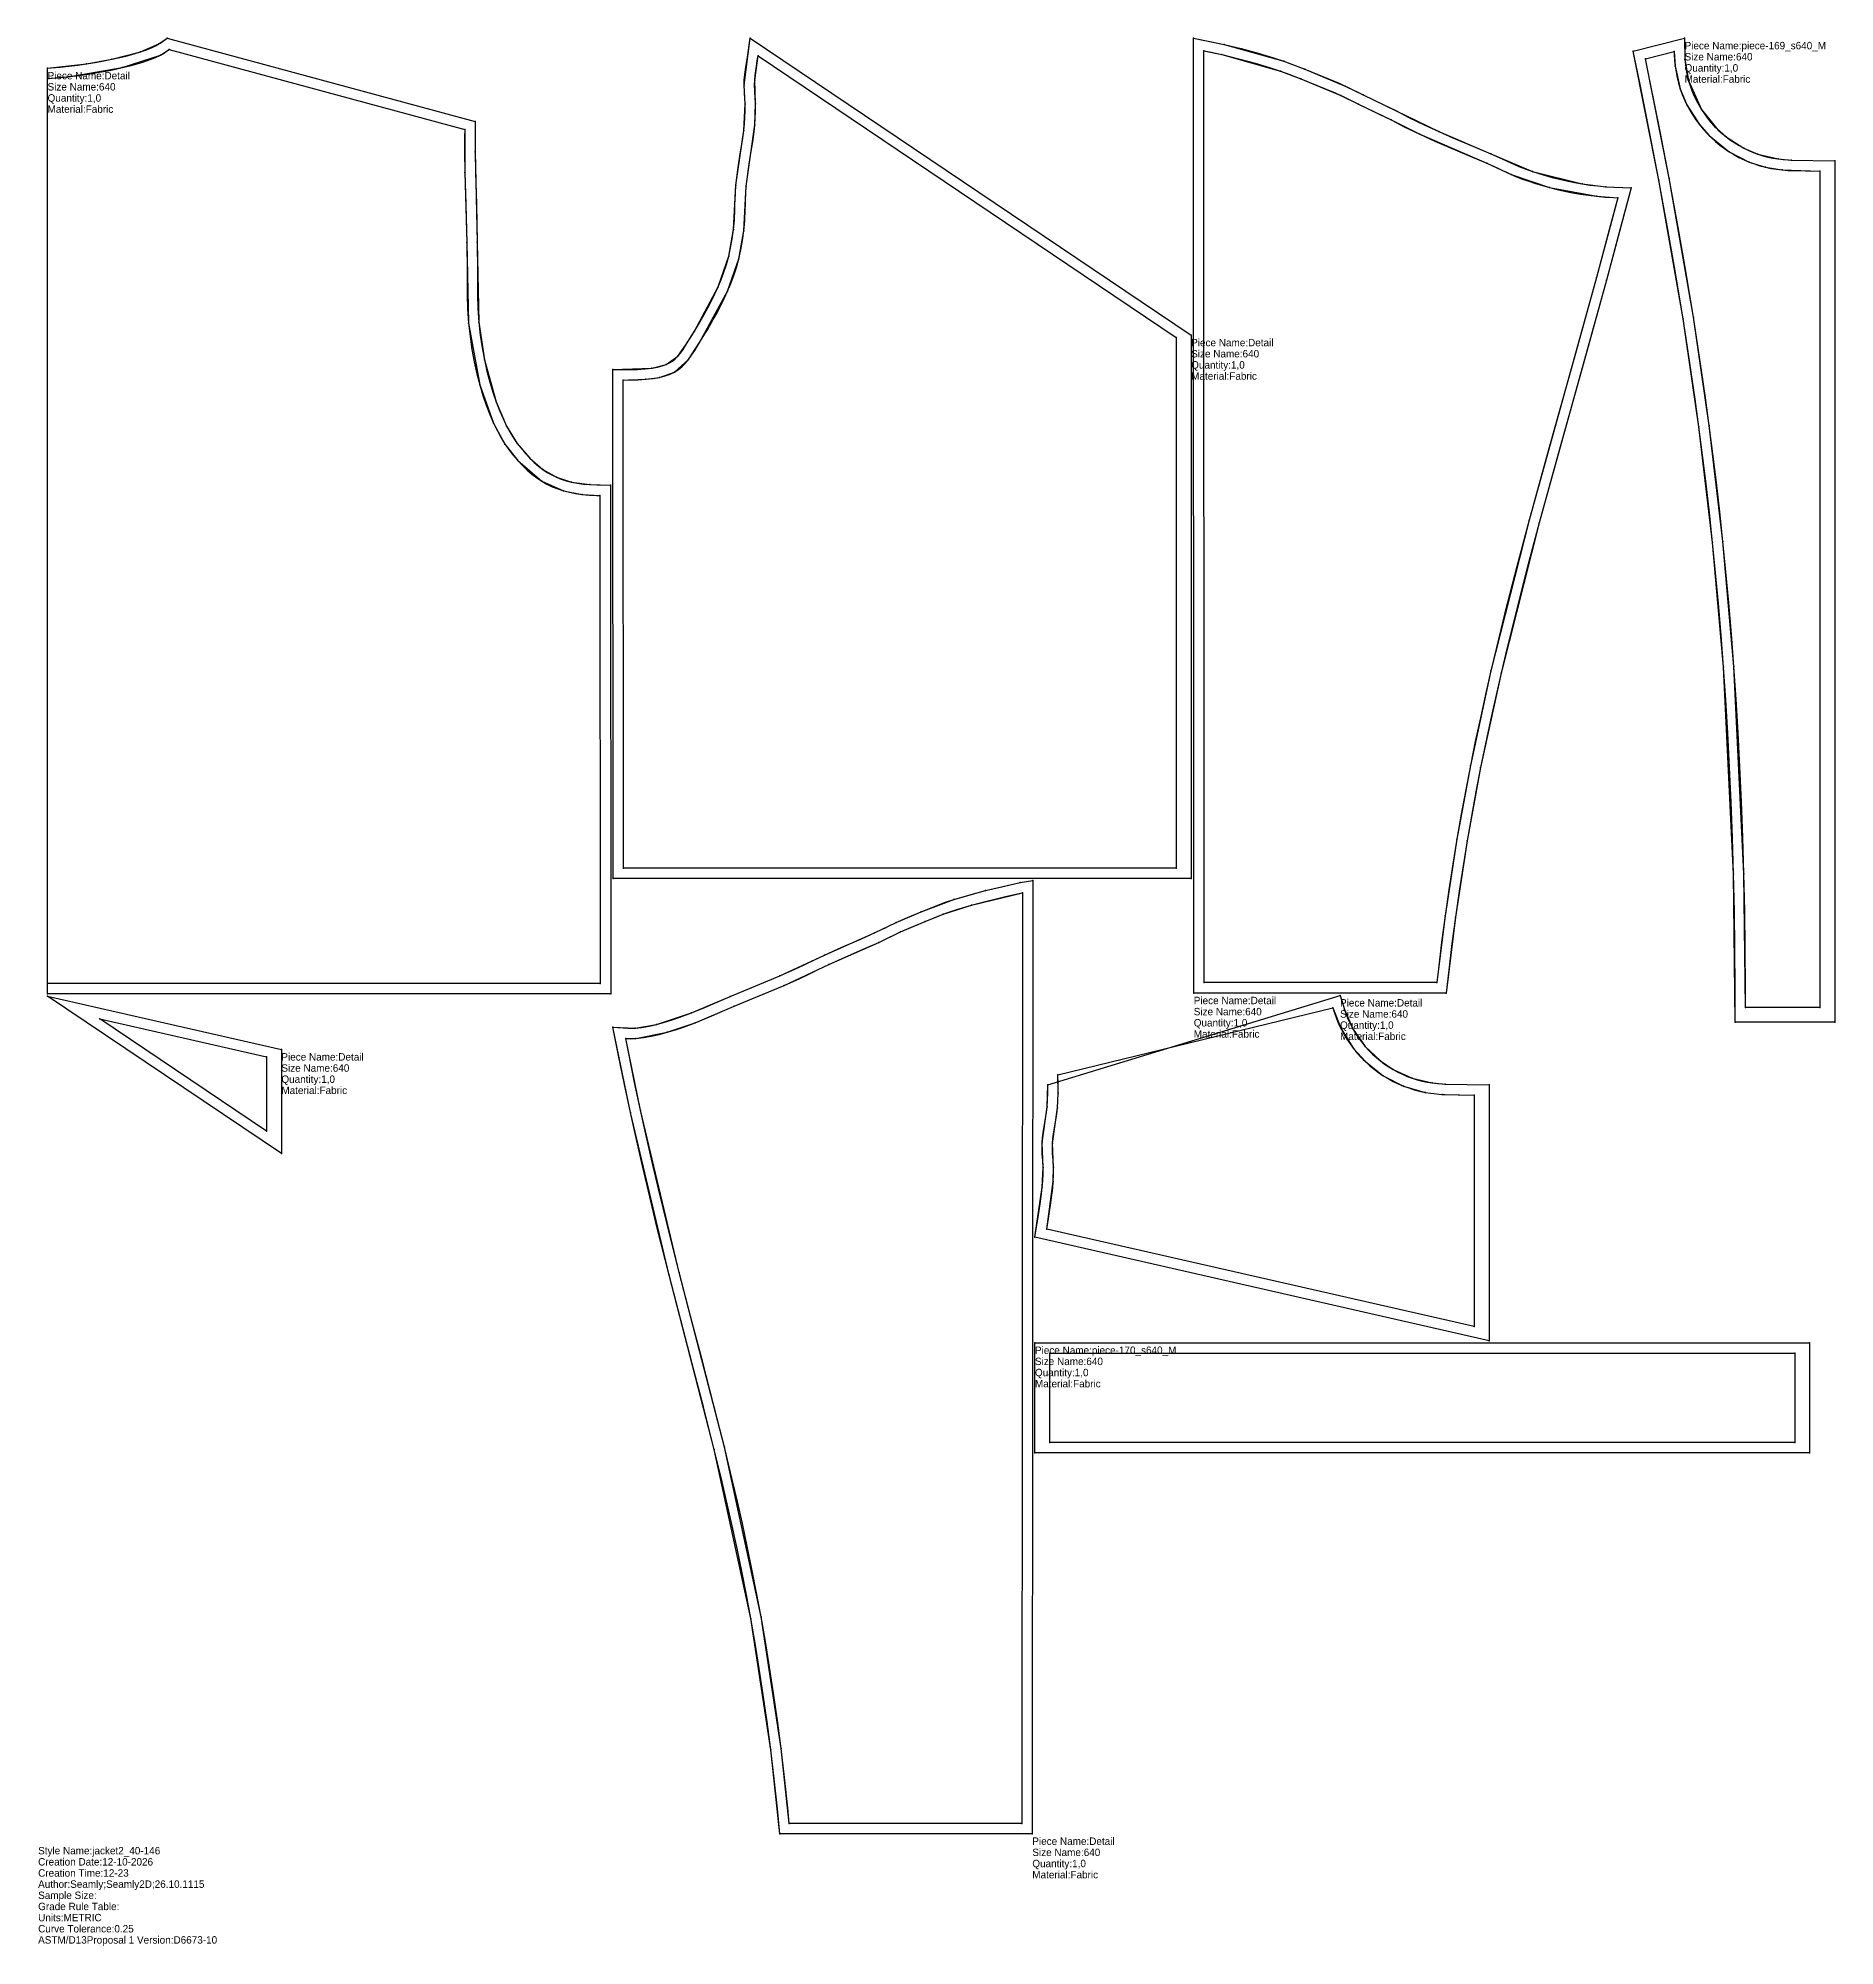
# Model space of a CAD drawing. Extents: x 0 to 1208, y -69 to 1214.
import ezdxf

# ---------------------------------------------------------------- set-up
doc = ezdxf.new("R2010")
doc.units = 0
for name, color, linetype in [('1', 7, 'CONTINUOUS'), ('14', 7, 'CONTINUOUS'), ('2', 7, 'CONTINUOUS'), ('3', 7, 'CONTINUOUS'), ('84', 7, 'CONTINUOUS'), ('87', 7, 'CONTINUOUS')]:
    doc.layers.add(name, color=color, linetype=linetype)

# ---------------------------------------------------------------- blocks, each defined once
blk = doc.blocks.new('piece-169_s640_M')
at = {"layer": '1'}
blk.add_lwpolyline([(1107.39, 1213.91), (1107.66, 1199.5), (1110.11, 1185.4), (1118.75, 1165.93), (1128.84, 1153.31), (1135.41, 1147.48), (1147.13, 1139.98), (1156.7, 1135.9), (1170.23, 1132.65), (1179.02, 1131.95), (1208.46, 1131.36), (1208.46, 552.1), (1141.48, 552.1), (1140.3, 651.8), (1133.54, 790.91), (1126.21, 874.71), (1117.06, 952.47), (1106.44, 1025.14), (1090.1, 1118.49), (1072.89, 1205.12)], close=True, dxfattribs=at)
at = {"layer": '14'}
blk.add_lwpolyline([(1100.46, 1204.92), (1101.07, 1195.06), (1104.5, 1179.8), (1108.98, 1168.99), (1117.34, 1155.77), (1123.89, 1148.36), (1137.33, 1137.55), (1150.86, 1130.6), (1161.74, 1127.15), (1173.06, 1125.27), (1198.46, 1124.56), (1198.46, 562.1), (1148.46, 562.1), (1147.3, 651.98), (1140.52, 791.41), (1133.18, 875.43), (1124, 953.39), (1113.35, 1026.24), (1096.98, 1119.79), (1081.08, 1199.99)], close=True, dxfattribs=at)
at = {"layer": '2'}
for p in [(1107.39, 1213.91), (1072.89, 1205.12), (1081.08, 1199.99), (1100.46, 1204.92), (1208.46, 1131.36), (1198.46, 1124.56), (1141.48, 552.1), (1148.46, 562.1), (1198.46, 562.1), (1208.46, 552.1)]:
    blk.add_point(p, dxfattribs=at)
at = {"layer": '3'}
for p in [(1101.07, 1195.06), (1107.66, 1199.5), (1110.11, 1185.4), (1104.5, 1179.8), (1108.98, 1168.99), (1117.34, 1155.77), (1118.75, 1165.93), (1123.89, 1148.36), (1128.84, 1153.31), (1135.41, 1147.48), (1137.33, 1137.55), (1147.13, 1139.98), (1150.86, 1130.6), (1156.7, 1135.9), (1170.23, 1132.65), (1179.02, 1131.95), (1090.1, 1118.49), (1096.98, 1119.79), (1161.74, 1127.15), (1173.06, 1125.27), (1106.44, 1025.14), (1113.35, 1026.24), (1117.06, 952.47), (1124, 953.39), (1126.21, 874.71), (1133.18, 875.43), (1133.54, 790.91), (1140.52, 791.41), (1140.3, 651.8), (1147.3, 651.98)]:
    blk.add_point(p, dxfattribs=at)
at = {"layer": '84'}
blk.add_lwpolyline([(1107.39, 1213.91), (1107.48, 1203.14), (1107.66, 1199.5), (1108.01, 1195.92), (1108.54, 1192.37), (1109.24, 1188.87), (1110.11, 1185.4), (1111.15, 1181.99), (1112.35, 1178.64), (1113.71, 1175.35), (1115.24, 1172.13), (1116.91, 1168.99), (1118.75, 1165.93), (1120.73, 1162.95), (1122.87, 1160.07), (1125.14, 1157.28), (1127.59, 1154.59), (1128.84, 1153.31), (1130.08, 1152.1), (1132.71, 1149.71), (1135.41, 1147.48), (1138.21, 1145.39), (1141.1, 1143.44), (1144.07, 1141.64), (1147.13, 1139.98), (1150.25, 1138.47), (1153.45, 1137.11), (1156.7, 1135.9), (1160.01, 1134.85), (1163.38, 1133.96), (1166.78, 1133.22), (1170.23, 1132.65), (1173.71, 1132.24), (1177.25, 1132), (1179.02, 1131.95), (1208.46, 1131.36), (1208.46, 552.1), (1141.48, 552.1), (1141.44, 575.35), (1141.24, 601.38), (1140.86, 626.86), (1140.3, 651.8), (1139.57, 676.21), (1138.67, 700.11), (1137.62, 723.52), (1136.4, 746.44), (1135.04, 768.9), (1133.54, 790.91), (1131.9, 812.48), (1130.13, 833.62), (1128.23, 854.36), (1126.21, 874.71), (1124.09, 894.68), (1121.84, 914.29), (1119.5, 933.55), (1117.06, 952.47), (1114.53, 971.08), (1111.91, 989.38), (1109.21, 1007.4), (1106.44, 1025.14), (1103.59, 1042.62), (1100.69, 1059.85), (1096.23, 1085.3), (1090.1, 1118.49), (1083.83, 1150.96), (1077.44, 1182.85), (1072.89, 1205.12)], close=True, dxfattribs=at)
at = {"layer": '87'}
blk.add_lwpolyline([(1100.46, 1204.92), (1100.48, 1202.93), (1100.67, 1198.98), (1101.07, 1195.06), (1101.65, 1191.17), (1102.41, 1187.33), (1103.37, 1183.53), (1104.5, 1179.8), (1105.82, 1176.12), (1107.31, 1172.52), (1108.98, 1168.99), (1110.82, 1165.54), (1112.83, 1162.18), (1115, 1158.93), (1117.34, 1155.77), (1119.84, 1152.72), (1122.5, 1149.78), (1123.89, 1148.36), (1125.27, 1147.01), (1128.13, 1144.42), (1131.09, 1141.97), (1134.16, 1139.68), (1137.33, 1137.55), (1140.59, 1135.57), (1143.93, 1133.75), (1147.36, 1132.09), (1150.86, 1130.6), (1154.42, 1129.28), (1158.05, 1128.13), (1161.74, 1127.15), (1165.47, 1126.34), (1169.25, 1125.72), (1173.06, 1125.27), (1176.91, 1125.01), (1178.85, 1124.95), (1198.46, 1124.56), (1198.46, 562.1), (1148.46, 562.1), (1148.44, 575.38), (1148.24, 601.46), (1147.86, 626.99), (1147.3, 651.98), (1146.56, 676.45), (1145.67, 700.4), (1144.61, 723.86), (1143.39, 746.84), (1142.03, 769.35), (1140.52, 791.41), (1138.88, 813.03), (1137.1, 834.23), (1135.2, 855.03), (1133.18, 875.43), (1131.04, 895.45), (1128.79, 915.11), (1126.45, 934.42), (1124, 953.39), (1121.46, 972.05), (1118.84, 990.4), (1116.13, 1008.45), (1113.35, 1026.24), (1110.5, 1043.76), (1107.59, 1061.03), (1103.12, 1086.55), (1096.98, 1119.79), (1090.69, 1152.32), (1084.3, 1184.24), (1081.08, 1199.99)], close=True, dxfattribs=at)
at = {"layer": '1'}
for s, p in [('Piece Name:piece-169_s640_M', (1107.39, 1206.41)), ('Size Name:640', (1107.39, 1198.91)), ('Quantity:1,0', (1107.39, 1191.41)), ('Material:Fabric', (1107.39, 1183.91))]:
    blk.add_text(s, height=5, dxfattribs=at).set_placement(p)
blk = doc.blocks.new('piece-170_s640_M')
at = {"layer": '1'}
blk.add_lwpolyline([(670.45, 336.55), (1191.49, 336.55), (1191.49, 262.55), (670.45, 262.55)], close=True, dxfattribs=at)
at = {"layer": '14'}
blk.add_lwpolyline([(680.45, 329.55), (1181.49, 329.55), (1181.49, 269.55), (680.45, 269.55)], close=True, dxfattribs=at)
at = {"layer": '2'}
for p in [(670.45, 336.55), (1191.49, 336.55), (680.45, 329.55), (1181.49, 329.55), (680.45, 269.55), (1181.49, 269.55), (670.45, 262.55), (1191.49, 262.55)]:
    blk.add_point(p, dxfattribs=at)
at = {"layer": '84'}
blk.add_lwpolyline([(670.45, 336.55), (1191.49, 336.55), (1191.49, 262.55), (670.45, 262.55)], close=True, dxfattribs=at)
at = {"layer": '87'}
blk.add_lwpolyline([(680.45, 329.55), (1181.49, 329.55), (1181.49, 269.55), (680.45, 269.55)], close=True, dxfattribs=at)
at = {"layer": '1'}
for s, p in [('Piece Name:piece-170_s640_M', (670.45, 329.05)), ('Size Name:640', (670.45, 321.55)), ('Quantity:1,0', (670.45, 314.05)), ('Material:Fabric', (670.45, 306.55))]:
    blk.add_text(s, height=5, dxfattribs=at).set_placement(p)
blk = doc.blocks.new('piece_Detail_s640_M')
at = {"layer": '1'}
blk.add_lwpolyline([(6.35, 1193.7), (32.62, 1196.69), (49.66, 1199.74), (68.95, 1204.73), (81.29, 1210.02), (86.7, 1213.91), (294.05, 1157.9), (293.84, 1137.46), (295.37, 1076.64), (296.47, 1022.93), (300.14, 997.58), (308.01, 969.4), (315.09, 953.07), (322.2, 941.4), (330.75, 931.47), (339.5, 923.88), (348.59, 918.68), (358.84, 915.37), (371.11, 913.67), (384.9, 913.22), (385.11, 571.16), (6.35, 571.16)], close=True, dxfattribs=at)
at = {"layer": '14'}
blk.add_lwpolyline([(6.35, 1186.68), (21.53, 1188.13), (56.53, 1194.09), (82.26, 1202.52), (88.1, 1206.28), (286.95, 1152.57), (287.09, 1123.61), (288.37, 1076.52), (289.5, 1022.31), (297.01, 980.73), (306.32, 955.09), (314.01, 940.93), (322.58, 929.95), (338.77, 915.95), (353.3, 909.56), (365.95, 907.11), (377.9, 906.38), (378.11, 578.16), (6.35, 578.16)], close=True, dxfattribs=at)
at = {"layer": '2'}
for p in [(86.7, 1213.91), (88.1, 1206.28), (6.35, 1193.7), (6.35, 1186.68), (294.05, 1157.9), (286.95, 1152.57), (384.9, 913.22), (377.9, 906.38), (6.35, 578.16), (378.11, 578.16), (6.35, 571.16), (385.11, 571.16)]:
    blk.add_point(p, dxfattribs=at)
at = {"layer": '3'}
for p in [(81.29, 1210.02), (32.62, 1196.69), (49.66, 1199.74), (56.53, 1194.09), (68.95, 1204.73), (82.26, 1202.52), (21.53, 1188.13), (293.84, 1137.46), (287.09, 1123.61), (288.37, 1076.52), (295.37, 1076.64), (289.5, 1022.31), (296.47, 1022.93), (300.14, 997.58), (297.01, 980.73), (308.01, 969.4), (306.32, 955.09), (315.09, 953.07), (314.01, 940.93), (322.2, 941.4), (322.58, 929.95), (330.75, 931.47), (339.5, 923.88), (338.77, 915.95), (348.59, 918.68), (358.84, 915.37), (371.11, 913.67), (353.3, 909.56), (365.95, 907.11)]:
    blk.add_point(p, dxfattribs=at)
at = {"layer": '84'}
blk.add_lwpolyline([(6.35, 1193.7), (8.77, 1193.89), (14.73, 1194.43), (20.71, 1195.09), (26.69, 1195.84), (32.62, 1196.69), (38.45, 1197.63), (44.15, 1198.65), (49.66, 1199.74), (54.94, 1200.91), (59.95, 1202.13), (64.64, 1203.41), (68.95, 1204.73), (72.83, 1206.08), (76.22, 1207.43), (79.05, 1208.75), (81.29, 1210.02), (82.12, 1210.59), (86.7, 1213.91), (294.05, 1157.9), (293.87, 1147.59), (293.84, 1137.46), (294.08, 1123.78), (294.74, 1101.97), (295.37, 1076.64), (295.56, 1057.27), (295.52, 1046.52), (295.52, 1041.62), (295.83, 1032.1), (296.47, 1022.93), (297.42, 1014.11), (298.66, 1005.65), (300.14, 997.58), (301.85, 989.9), (303.75, 982.63), (305.82, 975.79), (308.01, 969.4), (310.31, 963.46), (312.68, 958.02), (315.09, 953.07), (317.5, 948.64), (319.88, 944.75), (322.2, 941.4), (323.29, 939.99), (324.78, 938.14), (327.79, 934.62), (330.75, 931.47), (333.67, 928.64), (336.58, 926.12), (339.5, 923.88), (342.46, 921.91), (345.47, 920.18), (348.59, 918.68), (351.83, 917.39), (355.23, 916.29), (358.84, 915.37), (362.67, 914.63), (366.75, 914.07), (371.11, 913.67), (375.8, 913.43), (384.9, 913.22), (385.11, 571.16), (6.35, 571.16)], close=True, dxfattribs=at)
at = {"layer": '87'}
blk.add_lwpolyline([(6.35, 1186.68), (9.35, 1186.91), (15.42, 1187.47), (21.53, 1188.13), (27.62, 1188.9), (33.67, 1189.77), (39.63, 1190.72), (45.45, 1191.77), (51.1, 1192.89), (56.53, 1194.09), (61.71, 1195.36), (66.58, 1196.69), (71.12, 1198.08), (75.27, 1199.52), (79, 1201), (82.26, 1202.52), (85.01, 1204.08), (86.16, 1204.87), (88.1, 1206.28), (286.95, 1152.57), (286.87, 1147.66), (286.85, 1137.41), (287.09, 1123.61), (287.74, 1101.78), (288.37, 1076.52), (288.56, 1057.24), (288.52, 1046.53), (288.52, 1041.51), (288.83, 1031.74), (289.5, 1022.31), (290.48, 1013.23), (291.75, 1004.51), (293.28, 996.19), (295.04, 988.25), (297.01, 980.73), (299.15, 973.64), (301.44, 966.99), (303.84, 960.8), (306.32, 955.09), (308.87, 949.86), (311.44, 945.14), (314.01, 940.93), (316.55, 937.26), (317.79, 935.66), (319.39, 933.66), (322.58, 929.95), (325.75, 926.56), (328.94, 923.48), (332.16, 920.69), (335.43, 918.18), (338.77, 915.95), (342.21, 913.98), (345.77, 912.27), (349.45, 910.8), (353.3, 909.56), (357.31, 908.54), (361.52, 907.72), (365.95, 907.11), (370.62, 906.68), (375.54, 906.44), (377.9, 906.38), (378.11, 578.16), (6.35, 578.16)], close=True, dxfattribs=at)
at = {"layer": '1'}
for s, p in [('Size Name:640', (6.35, 1178.7)), ('Piece Name:Detail', (6.35, 1186.2)), ('Quantity:1,0', (6.35, 1171.2)), ('Material:Fabric', (6.35, 1163.7))]:
    blk.add_text(s, height=5, dxfattribs=at).set_placement(p)
blk = doc.blocks.new('piece_Detail_s640-172_M')
at = {"layer": '1'}
blk.add_lwpolyline([(875.65, 570.18), (878.56, 560.61), (884.32, 547.61), (892.55, 535.9), (902.82, 526.1), (911.48, 520.26), (924.11, 514.52), (937.64, 511.26), (946.43, 510.57), (975.87, 509.98), (975.87, 337.95), (670.45, 407.54), (675.39, 441.13), (675.92, 454.38), (675.32, 470.91), (678.57, 495.28), (679.07, 510.09)], close=True, dxfattribs=at)
at = {"layer": '14'}
blk.add_lwpolyline([(685.82, 516.81), (870.88, 561.81), (876.39, 547.6), (884.75, 534.38), (892.68, 525.62), (904.74, 516.16), (918.27, 509.22), (932.88, 504.96), (944.32, 503.62), (965.87, 503.18), (965.87, 347.41), (678.39, 412.91), (682.72, 445.12), (682.92, 454.55), (682.31, 470.5), (685.55, 494.65), (686.07, 504.43)], close=True, dxfattribs=at)
at = {"layer": '2'}
for p in [(875.65, 570.18), (870.88, 561.81), (685.82, 516.81), (679.07, 510.09), (965.87, 503.18), (975.87, 509.98), (678.39, 412.91), (670.45, 407.54), (965.87, 347.41), (975.87, 337.95)]:
    blk.add_point(p, dxfattribs=at)
at = {"layer": '3'}
for p in [(878.56, 560.61), (876.39, 547.6), (884.32, 547.61), (884.75, 534.38), (892.55, 535.9), (902.82, 526.1), (892.68, 525.62), (904.74, 516.16), (911.48, 520.26), (924.11, 514.52), (686.07, 504.43), (918.27, 509.22), (932.88, 504.96), (937.64, 511.26), (944.32, 503.62), (946.43, 510.57), (678.57, 495.28), (685.55, 494.65), (675.32, 470.91), (682.31, 470.5), (675.92, 454.38), (682.92, 454.55), (675.39, 441.13), (682.72, 445.12)]:
    blk.add_point(p, dxfattribs=at)
at = {"layer": '84'}
blk.add_lwpolyline([(875.65, 570.18), (878.56, 560.61), (879.76, 557.26), (881.12, 553.97), (882.65, 550.75), (884.32, 547.61), (886.16, 544.54), (888.14, 541.57), (890.28, 538.68), (892.55, 535.9), (895, 533.2), (896.25, 531.93), (897.49, 530.71), (900.12, 528.33), (902.82, 526.1), (905.62, 524.01), (908.51, 522.06), (911.48, 520.26), (914.54, 518.6), (917.66, 517.09), (920.86, 515.73), (924.11, 514.52), (927.42, 513.47), (930.79, 512.57), (934.19, 511.84), (937.64, 511.26), (941.12, 510.86), (944.66, 510.62), (946.43, 510.57), (975.87, 509.98), (975.87, 337.95), (670.45, 407.54), (672.61, 421.12), (674.03, 430.1), (674.92, 436.75), (675.39, 441.13), (675.73, 445.53), (675.92, 449.94), (675.92, 454.38), (675.71, 458.91), (675.51, 461.23), (675.33, 463.29), (675.2, 467.2), (675.32, 470.91), (675.62, 474.43), (676.29, 479.38), (677.38, 485.97), (678.15, 491.36), (678.57, 495.28), (678.89, 499.65), (679.07, 504.55), (679.07, 510.09)], close=True, dxfattribs=at)
at = {"layer": '87'}
blk.add_lwpolyline([(685.82, 516.81), (870.88, 561.81), (871.91, 558.41), (873.23, 554.74), (874.72, 551.13), (876.39, 547.6), (878.23, 544.16), (880.24, 540.8), (882.41, 537.54), (884.75, 534.38), (887.25, 531.33), (889.91, 528.4), (891.3, 526.98), (892.68, 525.62), (895.54, 523.03), (898.5, 520.59), (901.57, 518.3), (904.74, 516.16), (908, 514.18), (911.34, 512.37), (914.77, 510.71), (918.27, 509.22), (921.83, 507.9), (925.46, 506.74), (929.15, 505.76), (932.88, 504.96), (936.66, 504.33), (940.47, 503.89), (944.32, 503.62), (946.26, 503.57), (965.87, 503.18), (965.87, 347.41), (678.39, 412.91), (679.52, 420.03), (680.96, 429.09), (681.87, 435.91), (682.37, 440.49), (682.72, 445.12), (682.92, 449.8), (682.92, 454.55), (682.7, 459.38), (682.48, 461.83), (682.32, 463.7), (682.21, 467.21), (682.31, 470.5), (682.58, 473.67), (683.21, 478.34), (684.3, 484.9), (685.09, 490.49), (685.55, 494.65), (685.88, 499.26), (686.07, 504.43), (686.07, 510.22), (685.83, 516.72)], close=True, dxfattribs=at)
at = {"layer": '1'}
for s, p in [('Piece Name:Detail', (875.65, 562.68)), ('Size Name:640', (875.65, 555.18)), ('Quantity:1,0', (875.65, 547.68)), ('Material:Fabric', (875.65, 540.18))]:
    blk.add_text(s, height=5, dxfattribs=at).set_placement(p)
blk = doc.blocks.new('piece_Detail_s640-173_M')
at = {"layer": '1'}
blk.add_lwpolyline([(163.61, 533.82), (163.61, 463.74), (6.35, 569.65)], close=True, dxfattribs=at)
at = {"layer": '14'}
blk.add_lwpolyline([(153.61, 528.92), (153.61, 478.92), (41.4, 554.48)], close=True, dxfattribs=at)
at = {"layer": '2'}
for p in [(6.35, 569.65), (41.4, 554.48), (153.61, 528.92), (163.61, 533.82), (153.61, 478.92), (163.61, 463.74)]:
    blk.add_point(p, dxfattribs=at)
at = {"layer": '84'}
blk.add_lwpolyline([(163.61, 533.82), (163.61, 463.74), (6.35, 569.65)], close=True, dxfattribs=at)
at = {"layer": '87'}
blk.add_lwpolyline([(153.61, 528.92), (153.61, 478.92), (41.4, 554.48)], close=True, dxfattribs=at)
at = {"layer": '1'}
for s, p in [('Piece Name:Detail', (163.61, 526.32)), ('Size Name:640', (163.61, 518.82)), ('Quantity:1,0', (163.61, 511.32)), ('Material:Fabric', (163.61, 503.82))]:
    blk.add_text(s, height=5, dxfattribs=at).set_placement(p)
blk = doc.blocks.new('piece_Detail_s640-174_M')
at = {"layer": '1'}
blk.add_lwpolyline([(775.53, 1014.19), (775.53, 648.8), (386.77, 648.8), (386.56, 991.02), (412.68, 991.99), (422.35, 994.4), (430.16, 999.99), (435.74, 1007.59), (441.4, 1016.89), (457.35, 1046.62), (464.45, 1067.24), (467.7, 1085.14), (469.33, 1114.98), (474.58, 1151.83), (475.57, 1169.46), (474.86, 1182.28), (478.96, 1213.91)], close=True, dxfattribs=at)
at = {"layer": '14'}
blk.add_lwpolyline([(765.53, 1012.49), (765.53, 655.8), (393.77, 655.8), (393.56, 984.01), (408.81, 984.53), (417.93, 985.8), (428.01, 989.36), (437.46, 997.8), (444.94, 1009.18), (463.77, 1043.83), (471.23, 1065.52), (474.66, 1084.34), (476.3, 1114.33), (482.02, 1155.57), (482.57, 1169.63), (481.96, 1185.58), (484.24, 1201.91)], close=True, dxfattribs=at)
at = {"layer": '2'}
for p in [(478.96, 1213.91), (484.24, 1201.91), (775.53, 1014.19), (765.53, 1012.49), (386.56, 991.02), (393.56, 984.01), (393.77, 655.8), (765.53, 655.8), (386.77, 648.8), (775.53, 648.8)]:
    blk.add_point(p, dxfattribs=at)
at = {"layer": '3'}
for p in [(474.86, 1182.28), (481.96, 1185.58), (475.57, 1169.46), (482.57, 1169.63), (482.02, 1155.57), (474.58, 1151.83), (469.33, 1114.98), (476.3, 1114.33), (467.7, 1085.14), (474.66, 1084.34), (464.45, 1067.24), (471.23, 1065.52), (457.35, 1046.62), (463.77, 1043.83), (441.4, 1016.89), (435.74, 1007.59), (444.94, 1009.18), (412.68, 991.99), (422.35, 994.4), (428.01, 989.36), (430.16, 999.99), (437.46, 997.8), (408.81, 984.53), (417.93, 985.8)]:
    blk.add_point(p, dxfattribs=at)
at = {"layer": '84'}
blk.add_lwpolyline([(775.53, 1014.19), (775.53, 648.8), (386.77, 648.8), (386.56, 991.02), (393.76, 991.02), (397.07, 991.03), (403.03, 991.18), (408.21, 991.5), (412.68, 991.99), (416.48, 992.65), (419.67, 993.45), (422.35, 994.4), (424.61, 995.49), (426.58, 996.75), (428.4, 998.22), (430.16, 999.99), (431.95, 1002.11), (433.79, 1004.64), (435.74, 1007.59), (438.96, 1012.82), (441.4, 1016.89), (444.08, 1021.36), (447.99, 1028.11), (450.49, 1032.63), (452.9, 1037.2), (455.19, 1041.86), (457.35, 1046.62), (459.37, 1051.51), (461.24, 1056.56), (462.94, 1061.8), (464.45, 1067.24), (465.75, 1072.93), (466.84, 1078.89), (467.7, 1085.14), (468.3, 1091.72), (468.63, 1098.67), (468.68, 1102.31), (468.71, 1104.89), (468.94, 1109.99), (469.33, 1114.98), (469.86, 1119.88), (470.81, 1127), (472.27, 1136.2), (473.69, 1145.18), (474.58, 1151.83), (475.05, 1156.21), (475.39, 1160.61), (475.57, 1165.02), (475.57, 1169.46), (475.36, 1173.99), (475.16, 1176.31), (474.99, 1178.37), (474.86, 1182.28), (474.97, 1185.99), (475.27, 1189.51), (475.94, 1194.46), (477.04, 1201.07), (478.96, 1213.91)], close=True, dxfattribs=at)
at = {"layer": '87'}
blk.add_lwpolyline([(765.53, 1012.49), (765.53, 655.8), (393.77, 655.8), (393.56, 984.01), (393.77, 984.01), (397.17, 984.03), (403.34, 984.19), (408.81, 984.53), (413.65, 985.06), (417.93, 985.8), (421.71, 986.75), (425.05, 987.93), (428.01, 989.36), (430.68, 991.05), (433.09, 993.01), (435.33, 995.26), (437.46, 997.8), (439.54, 1000.65), (441.64, 1003.83), (444.94, 1009.18), (447.4, 1013.29), (450.11, 1017.81), (454.08, 1024.66), (456.65, 1029.3), (459.13, 1034.03), (461.52, 1038.86), (463.77, 1043.83), (465.89, 1048.96), (467.86, 1054.27), (469.64, 1059.78), (471.23, 1065.52), (472.61, 1071.51), (473.76, 1077.78), (474.66, 1084.34), (475.29, 1091.23), (475.63, 1098.46), (475.68, 1102.23), (475.71, 1104.7), (475.92, 1109.56), (476.3, 1114.33), (476.81, 1119.04), (477.74, 1125.98), (479.18, 1135.11), (480.61, 1144.17), (481.53, 1150.99), (482.02, 1155.57), (482.38, 1160.2), (482.57, 1164.88), (482.57, 1169.63), (482.35, 1174.46), (482.14, 1176.91), (481.98, 1178.78), (481.86, 1182.29), (481.96, 1185.58), (482.23, 1188.74), (482.86, 1193.42), (483.95, 1199.98), (484.24, 1201.91)], close=True, dxfattribs=at)
at = {"layer": '1'}
for s, p in [('Size Name:640', (775.53, 999.19)), ('Piece Name:Detail', (775.53, 1006.69)), ('Quantity:1,0', (775.53, 991.69)), ('Material:Fabric', (775.53, 984.19))]:
    blk.add_text(s, height=5, dxfattribs=at).set_placement(p)
blk = doc.blocks.new('piece_Detail_s640-175_M')
at = {"layer": '1'}
blk.add_lwpolyline([(777.26, 571.76), (777.08, 1213.91), (797.68, 1209.67), (837.89, 1198.37), (851.95, 1193.02), (879.15, 1181.72), (891.15, 1175.8), (942.17, 1151.08), (977.08, 1136.18), (1005.01, 1124.29), (1038.42, 1115.93), (1054.43, 1114.01), (1071.39, 1113.26), (1054.83, 1051.16), (1009.63, 887.88), (983.95, 786.77), (970.22, 723.33), (961.15, 674.11), (953.28, 622.79), (947.02, 571.76)], close=True, dxfattribs=at)
at = {"layer": '14'}
blk.add_lwpolyline([(784.26, 578.76), (784.08, 1205.39), (796.11, 1202.85), (835.61, 1191.75), (849.37, 1186.51), (876.17, 1175.38), (888.08, 1169.5), (909.93, 1158.93), (929.32, 1149.27), (974.29, 1129.76), (990.65, 1122.31), (1016.63, 1113.44), (1048.29, 1107.54), (1062.39, 1106.57), (1048.07, 1052.99), (1002.87, 889.71), (977.14, 788.36), (963.35, 724.7), (954.25, 675.27), (946.34, 623.75), (940.76, 578.76)], close=True, dxfattribs=at)
at = {"layer": '2'}
for p in [(777.08, 1213.91), (784.08, 1205.39), (1062.39, 1106.57), (1071.39, 1113.26), (784.26, 578.76), (940.76, 578.76), (777.26, 571.76), (947.02, 571.76)]:
    blk.add_point(p, dxfattribs=at)
at = {"layer": '3'}
for p in [(797.68, 1209.67), (796.11, 1202.85), (837.89, 1198.37), (835.61, 1191.75), (849.37, 1186.51), (851.95, 1193.02), (879.15, 1181.72), (876.17, 1175.38), (888.08, 1169.5), (891.15, 1175.8), (909.93, 1158.93), (929.32, 1149.27), (942.17, 1151.08), (974.29, 1129.76), (977.08, 1136.18), (990.65, 1122.31), (1005.01, 1124.29), (1016.63, 1113.44), (1038.42, 1115.93), (1048.29, 1107.54), (1054.43, 1114.01), (1048.07, 1052.99), (1054.83, 1051.16), (1002.87, 889.71), (1009.63, 887.88), (977.14, 788.36), (983.95, 786.77), (963.35, 724.7), (970.22, 723.33), (954.25, 675.27), (961.15, 674.11), (946.34, 623.75), (953.28, 622.79)]:
    blk.add_point(p, dxfattribs=at)
at = {"layer": '84'}
blk.add_lwpolyline([(777.26, 571.76), (777.08, 1213.91), (789.31, 1211.49), (797.68, 1209.67), (809.2, 1206.85), (820.51, 1203.79), (830.99, 1200.65), (837.89, 1198.37), (841.96, 1196.91), (843.77, 1196.22), (851.95, 1193.02), (867.94, 1186.59), (875.13, 1183.54), (879.15, 1181.72), (880.78, 1180.92), (891.15, 1175.8), (905.03, 1169.12), (913.07, 1165.19), (916.52, 1163.42), (921.94, 1160.64), (932.31, 1155.59), (942.17, 1151.08), (951.56, 1146.97), (964.87, 1141.36), (977.08, 1136.18), (984.76, 1132.75), (988.42, 1131.02), (990.02, 1130.26), (993.42, 1128.74), (997.05, 1127.24), (1000.92, 1125.75), (1005.01, 1124.29), (1009.3, 1122.87), (1013.78, 1121.51), (1018.43, 1120.21), (1023.24, 1118.99), (1028.18, 1117.86), (1033.25, 1116.84), (1038.42, 1115.93), (1043.69, 1115.15), (1049.03, 1114.5), (1054.43, 1114.01), (1059.89, 1113.67), (1071.39, 1113.26), (1064.36, 1086.55), (1054.83, 1051.16), (1040.74, 1000.05), (1022.59, 935.09), (1009.63, 887.88), (1001.34, 856.75), (993.38, 825.71), (987.65, 802.38), (983.95, 786.77), (980.36, 771.08), (976.86, 755.29), (973.48, 739.38), (970.22, 723.33), (967.07, 707.12), (964.05, 690.72), (961.15, 674.11), (958.39, 657.26), (955.76, 640.16), (953.28, 622.79), (950.94, 605.12), (948.75, 587.12), (947.02, 571.76)], close=True, dxfattribs=at)
at = {"layer": '87'}
blk.add_lwpolyline([(784.26, 578.76), (784.08, 1205.39), (787.89, 1204.63), (796.11, 1202.85), (807.45, 1200.08), (818.59, 1197.05), (828.89, 1193.97), (835.61, 1191.75), (839.51, 1190.35), (841.23, 1189.69), (849.37, 1186.51), (865.27, 1180.12), (872.32, 1177.13), (876.17, 1175.38), (877.69, 1174.64), (888.08, 1169.5), (901.98, 1162.82), (909.93, 1158.93), (913.33, 1157.19), (918.81, 1154.38), (929.32, 1149.27), (939.31, 1144.69), (948.79, 1140.54), (962.14, 1134.91), (974.29, 1129.76), (981.83, 1126.39), (985.42, 1124.69), (987.09, 1123.9), (990.65, 1122.31), (994.45, 1120.74), (998.48, 1119.18), (1002.74, 1117.67), (1007.19, 1116.2), (1011.82, 1114.78), (1016.63, 1113.44), (1021.6, 1112.18), (1026.71, 1111.02), (1031.95, 1109.96), (1037.3, 1109.02), (1042.75, 1108.21), (1048.29, 1107.54), (1053.89, 1107.03), (1059.55, 1106.68), (1062.39, 1106.57), (1057.6, 1088.36), (1048.07, 1052.99), (1033.99, 1001.92), (1015.84, 936.96), (1002.87, 889.71), (994.57, 858.52), (986.58, 827.41), (980.85, 804.02), (977.14, 788.36), (973.53, 772.62), (970.02, 756.77), (966.63, 740.81), (963.35, 724.7), (960.19, 708.42), (957.16, 691.95), (954.25, 675.27), (951.48, 658.36), (948.84, 641.19), (946.34, 623.75), (943.99, 606), (941.79, 587.94), (940.76, 578.76)], close=True, dxfattribs=at)
at = {"layer": '1'}
for s, p in [('Piece Name:Detail', (777.26, 564.26)), ('Size Name:640', (777.26, 556.76)), ('Quantity:1,0', (777.26, 549.26)), ('Material:Fabric', (777.26, 541.76))]:
    blk.add_text(s, height=5, dxfattribs=at).set_placement(p)
blk = doc.blocks.new('piece_Detail_s640-176_M')
at = {"layer": '1'}
blk.add_lwpolyline([(668.69, 6.37), (498.85, 6.37), (492.7, 62.84), (479.36, 151.02), (454.76, 264.72), (424.42, 382.13), (398.36, 491.42), (386.56, 548.78), (401.58, 548.18), (415.99, 550.69), (439.43, 558.35), (465.35, 569.35), (498.95, 583.29), (528.84, 597.28), (562.48, 612.14), (577.12, 619.23), (593.99, 626.32), (615.8, 634.63), (637.23, 640.61), (660.42, 646.07), (668.98, 647.44)], close=True, dxfattribs=at)
at = {"layer": '14'}
blk.add_lwpolyline([(661.69, 13.37), (505.19, 13.37), (499.65, 63.7), (486.25, 152.26), (461.56, 266.41), (431.2, 383.87), (405.2, 492.91), (395.2, 541.18), (402.1, 541.19), (423.15, 545.38), (441.95, 551.82), (468.09, 562.91), (501.7, 576.86), (531.79, 590.93), (565.38, 605.77), (580.04, 612.86), (596.6, 619.82), (608.78, 624.8), (627.78, 630.84), (661.97, 639.23)], close=True, dxfattribs=at)
at = {"layer": '2'}
for p in [(668.98, 647.44), (661.97, 639.23), (465.35, 569.35), (468.09, 562.91), (386.56, 548.78), (395.2, 541.18), (505.19, 13.37), (661.69, 13.37), (498.85, 6.37), (668.69, 6.37)]:
    blk.add_point(p, dxfattribs=at)
at = {"layer": '3'}
for p in [(660.42, 646.07), (615.8, 634.63), (627.78, 630.84), (637.23, 640.61), (577.12, 619.23), (593.99, 626.32), (596.6, 619.82), (608.78, 624.8), (562.48, 612.14), (565.38, 605.77), (580.04, 612.86), (528.84, 597.28), (531.79, 590.93), (498.95, 583.29), (501.7, 576.86), (439.43, 558.35), (441.95, 551.82), (401.58, 548.18), (402.1, 541.19), (415.99, 550.69), (423.15, 545.38), (398.36, 491.42), (405.2, 492.91), (424.42, 382.13), (431.2, 383.87), (454.76, 264.72), (461.56, 266.41), (479.36, 151.02), (486.25, 152.26), (492.7, 62.84), (499.65, 63.7)]:
    blk.add_point(p, dxfattribs=at)
at = {"layer": '84'}
blk.add_lwpolyline([(668.69, 6.37), (498.85, 6.37), (497.19, 23.12), (495.01, 43.34), (492.7, 62.84), (490.27, 81.64), (487.71, 99.82), (485.04, 117.41), (482.25, 134.46), (479.36, 151.02), (476.37, 167.15), (473.28, 182.89), (470.09, 198.29), (466.82, 213.4), (463.47, 228.27), (460.04, 242.95), (454.76, 264.72), (447.48, 293.52), (439.97, 322.43), (432.27, 351.84), (424.42, 382.13), (416.46, 413.69), (410.45, 438.49), (406.42, 455.59), (402.39, 473.22), (398.36, 491.42), (394.34, 510.26), (390.33, 529.77), (386.56, 548.78), (396.6, 548.1), (398.5, 548.07), (401.58, 548.18), (406.1, 548.68), (410.92, 549.53), (415.99, 550.69), (421.2, 552.11), (426.47, 553.73), (431.71, 555.51), (439.43, 558.35), (448.93, 562.19), (460.73, 567.33), (465.35, 569.35), (477.28, 574.28), (498.95, 583.29), (508.98, 587.71), (514.86, 590.46), (517.41, 591.73), (521.21, 593.64), (528.84, 597.28), (540.04, 602.34), (553.76, 608.29), (562.48, 612.14), (567.34, 614.42), (569.4, 615.47), (571.96, 616.77), (577.12, 619.23), (584.7, 622.56), (593.99, 626.32), (601.76, 629.4), (604.78, 630.7), (606.17, 631.3), (609.6, 632.58), (615.8, 634.63), (625.89, 637.58), (637.23, 640.61), (648.98, 643.5), (660.42, 646.07), (668.98, 647.44)], close=True, dxfattribs=at)
at = {"layer": '87'}
blk.add_lwpolyline([(661.69, 13.37), (505.19, 13.37), (504.16, 23.84), (501.97, 44.13), (499.65, 63.7), (497.21, 82.58), (494.64, 100.83), (491.95, 118.5), (489.15, 135.63), (486.25, 152.26), (483.24, 168.47), (480.14, 184.27), (476.94, 199.74), (473.66, 214.91), (470.29, 229.84), (466.85, 244.57), (461.56, 266.41), (454.26, 295.26), (446.74, 324.2), (439.05, 353.6), (431.2, 383.87), (423.26, 415.37), (417.25, 440.12), (413.24, 457.17), (409.22, 474.75), (405.2, 492.91), (401.2, 511.69), (397.2, 531.15), (395.2, 541.18), (396.29, 541.11), (398.56, 541.06), (402.1, 541.19), (407.09, 541.75), (412.31, 542.67), (417.68, 543.9), (423.15, 545.38), (428.62, 547.07), (434.04, 548.9), (441.95, 551.82), (451.64, 555.74), (463.53, 560.92), (468.09, 562.91), (479.96, 567.81), (501.7, 576.86), (511.87, 581.34), (517.9, 584.16), (520.54, 585.47), (524.29, 587.35), (531.79, 590.93), (542.88, 595.94), (556.57, 601.88), (565.38, 605.77), (570.41, 608.13), (572.57, 609.23), (575.05, 610.49), (580.04, 612.86), (587.42, 616.11), (596.6, 619.82), (604.43, 622.93), (607.54, 624.27), (608.78, 624.8), (611.93, 625.98), (617.88, 627.94), (627.78, 630.84), (638.97, 633.83), (650.59, 636.69), (661.74, 639.19), (661.97, 639.23)], close=True, dxfattribs=at)
at = {"layer": '1'}
for s, p in [('Piece Name:Detail', (668.69, -1.13)), ('Size Name:640', (668.69, -8.63)), ('Quantity:1,0', (668.69, -16.13)), ('Material:Fabric', (668.69, -23.63))]:
    blk.add_text(s, height=5, dxfattribs=at).set_placement(p)

msp = doc.modelspace()

# ---------------------------------------------------------------- block references
at = {"layer": '1'}
for name in ['piece_Detail_s640_M', 'piece_Detail_s640-174_M', 'piece_Detail_s640-175_M', 'piece-169_s640_M', 'piece_Detail_s640-176_M', 'piece_Detail_s640-173_M', 'piece_Detail_s640-172_M', 'piece-170_s640_M']:
    msp.add_blockref(name, (0, 0), dxfattribs=at)

# ---------------------------------------------------------------- texts
for s, p in [('Style Name:jacket2_40-146', (0, -7.5)), ('Creation Date:12-10-2026', (0, -15)), ('Author:Seamly;Seamly2D;26.10.1115', (0, -30)), ('Creation Time:12-23', (0, -22.5)), ('Sample Size:', (0, -37.5)), ('Grade Rule Table:', (0, -45)), ('Units:METRIC', (0, -52.5)), ('ASTM/D13Proposal 1 Version:D6673-10', (0, -67.5)), ('Curve Tolerance:0.25', (0, -60))]:
    msp.add_text(s, height=5, dxfattribs=at).set_placement(p)

doc.saveas('drawing.dxf')
